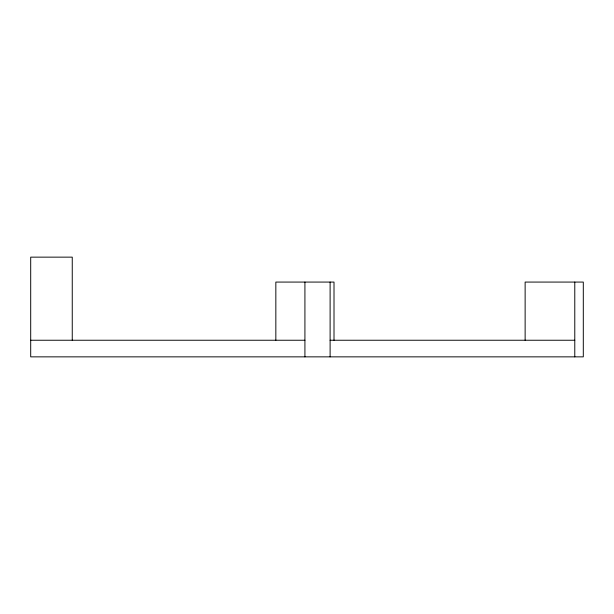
<?xml version="1.0" encoding="UTF-8"?>
<svg xmlns="http://www.w3.org/2000/svg" width="614" height="614" viewBox="0 0 614 614"><rect width="100%" height="100%" fill="white"/><g stroke="black" fill="none" stroke-linecap="round" stroke-linejoin="round"><path stroke-width="0.92" d="M30.7 340.24L304.92 340.24M330.109 340.24L574.781 340.24M574.781 282.072L574.781 356.857M525.131 340.24L525.131 282.072L583.3 282.072L583.3 356.857L30.7 356.857L30.7 257.143L72.252 257.143L72.252 340.24M334.008 340.24L334.008 282.072L275.839 282.072L275.839 340.24M330.109 282.072L330.109 356.857M304.92 282.072L304.92 356.857"/></g></svg>
